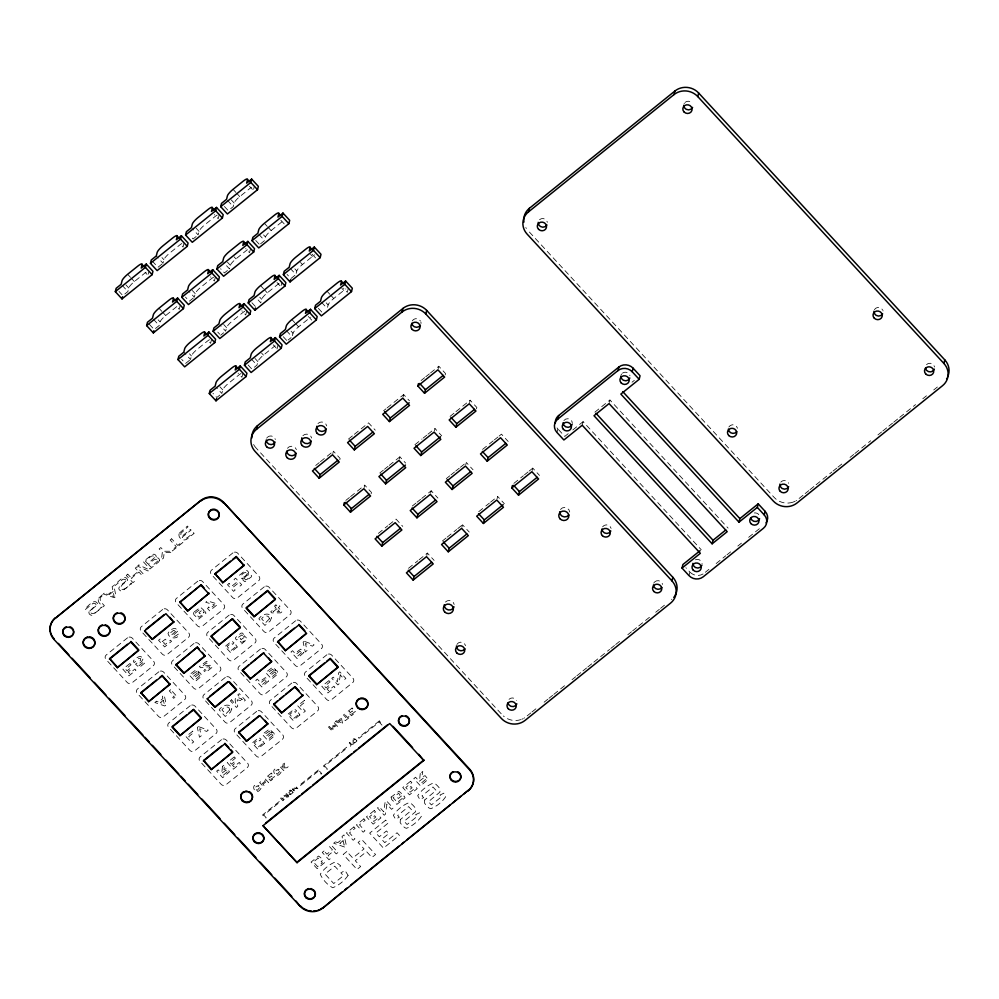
<?xml version="1.0" encoding="UTF-8"?>
<svg xmlns="http://www.w3.org/2000/svg" width="999" height="999" viewBox="0 0 999 999"><rect width="100%" height="100%" fill="white"/><g stroke="black" fill="none" stroke-linecap="round" stroke-linejoin="round"><path stroke-width="0.75" stroke-dasharray="5 3.75" d="M294.243 790.159C291.895 785.464 299.85 790.584 295.042 786.65L295.592 786.201L297.864 788.673L294.83 788.511L294.53 791.37L292.245 788.898L294.368 790.309M146.141 272.19A6.756 1.411 -42.7 0 0 144.405 273.464L134.365 281.556A6.756 1.411 -42.7 0 0 128.759 287.987L127.872 291.546L122.852 295.592L119.018 291.433M148.239 274.176L148.839 271.803M181.83 243.531A6.756 1.411 -42.7 0 0 179.533 245.155L169.505 253.247A6.756 1.411 -42.7 0 0 163.886 259.665L162.999 263.237L156.281 255.956M149.375 324.363L154.171 329.558L159.191 325.512L160.077 321.953A6.756 1.411 -42.7 0 1 165.697 315.522L175.737 307.43A6.756 1.411 -42.7 0 1 177.747 305.969M183.966 243.481L183.079 247.053L180.195 243.931M180.157 305.769L179.271 309.34L176.386 306.218M217.233 215.06A6.756 1.411 -42.7 0 0 214.673 216.833L204.633 224.925A6.756 1.411 -42.7 0 0 199.026 231.356L198.127 234.915L192.382 228.684M213.549 277.272A6.756 1.411 -42.7 0 0 210.864 279.121L200.824 287.213A6.756 1.411 -42.7 0 0 195.217 293.631L194.33 297.202L188.574 290.959M219.093 215.172L218.207 218.744L214.373 214.585M209.49 339.697A6.756 1.411 -42.7 0 0 207.055 341.396L197.015 349.488A6.756 1.411 -42.7 0 0 191.408 355.906L190.522 359.478L183.804 352.197M215.285 277.447L214.398 281.019L210.564 276.86M224.413 206.493L228.247 210.652L233.267 206.606L234.153 203.034A6.756 1.411 -42.7 0 1 239.76 196.616L249.8 188.524A6.756 1.411 -42.7 0 1 251.386 187.35M211.488 339.735L210.589 343.294L207.717 340.184M247.427 249.725A6.756 1.411 -42.7 0 0 245.991 250.799L235.951 258.891A6.756 1.411 -42.7 0 0 230.344 265.309L229.458 268.881L223.701 262.65M253.634 189.236L254.221 186.85M244.755 311.301A6.756 1.411 -42.7 0 0 242.183 313.074L232.155 321.166A6.756 1.411 -42.7 0 0 226.536 327.597L225.649 331.168L219.892 324.925M250.424 249.138L249.525 252.697L245.692 248.539M241.071 373.514A6.756 1.411 -42.7 0 0 238.386 375.362L228.346 383.454A6.756 1.411 -42.7 0 0 222.74 389.872L221.84 393.444L216.096 387.2M246.616 311.413L245.729 314.985L241.883 310.826M260.577 243.806L264.585 240.572L265.472 237A6.756 1.411 -42.7 0 1 271.091 230.569L281.131 222.49A6.756 1.411 -42.7 0 1 283.142 221.029M242.807 373.688L241.92 377.26L238.087 373.102M279.046 283.491A6.756 1.411 -42.7 0 0 277.322 284.765L267.282 292.857A6.756 1.411 -42.7 0 0 261.676 299.275L260.776 302.847L255.032 296.603M248.114 365.01L251.96 369.168L256.98 365.122L257.867 361.563A6.756 1.411 -42.7 0 1 263.474 355.132L273.514 347.04A6.756 1.411 -42.7 0 1 275.1 345.866M281.156 285.477L281.743 283.104M277.048 348.951L277.934 345.379M296.204 273.339L296.803 270.966A6.756 1.411 -42.7 0 1 302.41 264.535L312.45 256.443A6.756 1.411 -42.7 0 1 314.747 254.82M292.407 335.627L292.994 333.241A6.756 1.411 -42.7 0 1 298.614 326.823L308.641 318.731A6.756 1.411 -42.7 0 1 310.801 317.183M327.535 307.305L328.122 304.932A6.756 1.411 -42.7 0 1 333.741 298.501L343.781 290.409A6.756 1.411 -42.7 0 1 345.929 288.873M348.201 288.748L347.315 292.32L343.481 288.162M332.817 453.571L333.416 451.186L340.122 458.466L339.235 462.038M364.148 487.537L364.735 485.152L371.453 492.432L370.567 496.003M403.084 396.94L403.671 394.555L409.428 400.799M399.275 459.215L399.875 456.843L405.619 463.074M438.211 368.619L438.811 366.246L445.517 373.526L444.63 377.085M434.403 430.906L435.002 428.521L441.708 435.801M430.606 493.181L431.193 490.796L437.912 498.076M426.798 555.456L427.385 553.084L434.103 560.364M469.542 402.585L470.129 400.212L476.848 407.48L475.949 411.051M465.734 464.86L466.321 462.487L473.039 469.767M461.925 527.147L462.525 524.762L469.23 532.042M497.052 498.826L497.652 496.453L504.358 503.733M532.192 470.517L532.779 468.131L539.497 475.412M556.955 432.467L557.842 428.896A10.127 9.428 14 0 1 557.03 427.897M582.205 425.224L583.104 421.653L701.236 549.75M609.353 402.397L609.952 400.012L728.084 528.109M688.973 575.599L689.859 572.04L685.888 567.732M125.886 580.869C124.213 583.466 114.81 587.687 120.767 590.996A2.697 2.51 14 0 0 122.253 591.033L131.793 583.628L131.194 582.979C122.727 594.592 114.398 588.224 127.447 581.081A2.697 2.51 14 0 0 127.61 579.707C124.513 573.064 117.295 583.229 114.548 584.84L115.147 585.501L123.064 579.17L125.449 579.607A1.686 1.573 14 0 1 125.886 580.869M98.739 598.076L102.959 594.18L103.559 594.842L100.986 597.002A4.558 4.246 14 0 0 100.087 598.975L100.737 601.748L104.395 605.706L102.897 606.917L99.113 602.759A5.095 4.745 14 0 1 98.751 598.051M179.458 533.029L187.437 526.086L188.037 526.748L181.031 533.179A4.133 3.846 14 0 0 180.981 535.239L181.618 536.55L190.484 529.408L191.096 530.057L182.23 537.2L182.842 537.649A4.233 3.946 14 0 0 184.241 538.199A4.158 3.871 14 0 0 185.714 538.249A4.071 3.796 14 0 0 187.75 537.387L193.544 532.717L194.143 533.366L186.838 539.21A5.095 4.745 14 0 1 181.83 539.398L179.832 537.699A5.095 4.745 14 0 1 179.42 532.966M162 264.048L157.979 267.282L153.184 262.088M196.129 236.538L193.107 238.961L190.235 235.851M193.319 298.014L189.31 301.248L185.464 297.09M227.447 270.504L224.438 272.927L220.604 268.768M189.51 360.289L185.502 363.524L181.668 359.365M220.629 335.214L223.639 332.779M294.905 275.337L290.896 278.571L287.063 274.413M219.842 395.067L216.82 397.49L212.987 393.331M288.087 340.047L291.096 337.625M315.696 465.472L319.243 462.612M320.429 461.663L333.416 451.186M348.464 439.061L353.196 435.252M354.37 434.29L368.544 422.877L375.262 430.157M383.604 410.739L385.964 408.841M387.137 407.879L403.671 394.555M421.091 380.519L424.637 377.659M425.811 376.71L429.358 373.863M430.544 372.902L438.811 366.246M345.841 500.387L349.388 497.527M350.574 496.578L364.735 485.152M379.795 473.014L383.341 470.167M384.515 469.218L388.062 466.358M389.248 465.409L399.875 456.843M414.922 444.705L422.015 438.998M423.189 438.037L426.735 435.189M427.909 434.228L435.002 428.521M450.062 416.383L454.782 412.575M455.956 411.625L470.129 400.212M378.346 533.391L387.799 525.786M388.973 524.825L396.066 519.118L402.772 526.398M412.3 506.031L415.846 503.171M417.02 502.222L420.567 499.363M421.753 498.414L431.193 490.796M446.253 478.671L449.787 475.811M450.974 474.862L454.52 472.003M455.694 471.053L459.24 468.194M460.427 467.245L466.321 462.487M482.567 449.4L493.194 440.834M494.368 439.885L497.914 437.025M499.1 436.076L501.461 434.165L508.166 441.446M568.219 433.653L564.785 436.426L557.842 428.896M572.789 429.957L583.104 421.653M594.892 412.15L609.952 400.012M632.042 382.205L634.34 380.357M408.491 568.306L417.944 560.701M419.118 559.74L427.385 553.084M442.445 540.946L445.991 538.086M447.165 537.137L456.618 529.52M457.792 528.571L462.525 524.762M478.758 511.675L484.665 506.918M485.839 505.969L489.385 503.109M490.571 502.16L497.652 496.453M513.886 483.366L523.339 475.749M524.512 474.8L528.059 471.94M529.245 470.991L532.779 468.131M527.147 715.871L530.781 712.936M531.992 711.962L536.85 708.054M544.13 702.185L547.764 699.25M548.975 698.276L552.622 695.341M553.833 694.367L567.17 683.603M572.027 679.695L575.661 676.76M576.873 675.786L581.73 671.877M582.941 670.903L586.575 667.969M587.787 666.995L592.644 663.086M593.856 662.1L609.615 649.4M610.839 648.413L614.472 645.479M615.684 644.505L620.541 640.596M627.809 634.727L631.455 631.793M632.667 630.819L637.512 626.91M638.723 625.936L650.861 616.158M655.706 612.25L659.352 609.315M660.564 608.341L665.409 604.42M705.306 572.277L708.915 569.368M716.146 563.536L725.774 555.769M726.985 554.795L730.594 551.885M737.824 546.066L741.433 543.144M748.663 537.325L760.714 527.622M799.1 498.451L803.945 494.542M805.157 493.568L808.803 490.634M810.014 489.66L814.859 485.739M816.083 484.765L831.842 472.052M833.054 471.078L836.7 468.144M837.911 467.17L842.756 463.261M850.037 457.392L853.67 454.458M854.894 453.484L870.653 440.771M877.934 434.915L881.568 431.98M882.791 431.006L887.636 427.085M888.848 426.111L892.494 423.176M893.705 422.202L898.551 418.294M899.762 417.32L915.534 404.607M922.814 398.738L926.448 395.804M933.728 389.947L937.362 387.013M249.5 186.264L252.372 189.385M280.831 220.23L284.665 224.388M312.15 254.196L315.984 258.354M310.527 254.37L312.45 256.443M341.858 288.336L343.781 290.409M233.054 189.335L235.926 192.457M236.888 193.494L239.76 196.616M264.373 223.301L267.257 226.411M268.207 227.46L271.091 230.569M300.499 262.462L302.41 264.535M327.023 291.221L329.907 294.343M330.856 295.379L333.741 298.501M231.268 199.912L234.153 203.034M263.561 234.915L265.472 237M294.88 268.881L296.803 270.966M326.211 302.847L328.122 304.932M227.51 200.362L233.267 206.606M258.828 234.328L264.585 240.572M290.16 268.294L295.916 274.538M321.478 302.26L327.235 308.491M255.732 240.459L259.565 244.618M318.381 308.379L322.215 312.537M277.023 282.505L279.895 285.627M308.341 316.471L312.175 320.629M234.041 256.805L235.951 258.891M260.564 285.577L263.449 288.699M264.41 289.735L267.282 292.857M291.895 319.543L294.767 322.665M295.729 323.701L298.614 326.823M196.141 228.234L199.026 231.356M227.472 262.2L230.344 265.309M259.752 297.202L261.676 299.275M291.084 331.168L292.994 333.241M286.351 330.569L292.108 336.813M251.923 302.734L255.756 306.893M283.254 336.7L287.088 340.859M273.214 344.792L276.086 347.902M261.563 353.059L263.474 355.132M161.975 257.592L163.886 259.665M192.332 290.509L195.217 293.631M223.664 324.475L226.536 327.597M254.982 358.441L257.867 361.563M251.224 358.891L256.98 365.122M217.757 332.093L219.668 334.166M145.067 272.252L146.99 274.325M127.66 274.275L130.532 277.397M131.493 278.434L134.365 281.556M158.978 308.241L161.863 311.363M162.825 312.4L165.697 315.522M125.886 284.865L128.759 287.987M158.167 319.867L160.077 321.953M189.485 353.833L191.408 355.906M219.855 386.75L222.74 389.872M122.115 285.314L126.91 290.509M153.434 319.28L159.191 325.512M695.441 559.802A4.645 4.321 14 0 1 702.135 564.135M703.059 573.975A10.127 9.428 14 0 1 689.859 572.04M621.066 375.012A4.645 4.321 14 0 1 621.59 374.013M622.389 373.176A4.645 4.321 14 0 1 629.982 375.774M563.886 420.529A4.645 4.321 14 0 1 572.365 423.426M754.295 512.949A4.645 4.321 14 0 1 759.764 516.483M445.429 602.035A5.057 4.72 14 0 1 454.195 604.432M560.464 509.478A5.057 4.72 14 0 1 569.717 512.012M317.969 423.514A5.057 4.72 14 0 1 326.723 425.924M302.909 435.651A5.057 4.72 14 0 1 311.663 438.049M287.462 448.264A5.057 4.72 14 0 1 296.441 449.587M266.721 438.211A4.645 4.321 14 0 1 267.183 437.525M267.57 437.125A4.645 4.321 14 0 1 275.362 439.46M412.275 320.904A4.645 4.321 14 0 1 420.367 320.866M420.829 321.878A4.645 4.321 14 0 1 421.004 323.501M254.72 446.303A16.871 15.722 14 0 0 256.069 447.977L502.197 714.834A16.871 15.722 14 0 0 502.959 715.596M254.42 445.866A16.871 15.722 14 0 1 253.609 444.493M524.65 717.781A16.871 15.722 14 0 1 524.2 718.069M523.276 718.581A16.871 15.722 14 0 1 521.815 719.255M520.791 719.63A16.871 15.722 14 0 1 503.359 715.971M671.877 599.2A16.871 15.722 14 0 1 671.478 599.537M456.918 644.417A4.645 4.321 14 0 1 465.546 645.666M509.028 699.325A4.645 4.321 14 0 1 516.62 700.424M653.796 583.154A4.645 4.321 14 0 1 654.382 582.23M654.77 581.83A4.645 4.321 14 0 1 662.612 584.427M602.597 526.873A4.645 4.321 14 0 1 611.088 528.359M539.522 219.718A4.645 4.321 14 0 1 547.377 222.302M796.603 500.362A16.871 15.722 14 0 1 796.153 500.649M795.216 501.173A16.871 15.722 14 0 1 793.256 502.035M792.744 502.21A16.871 15.722 14 0 1 774.15 497.415L528.021 230.557A16.871 15.722 14 0 1 526.985 229.32M526.373 228.446A16.871 15.722 14 0 1 525.811 227.535M684.103 103.721A4.645 4.321 14 0 1 684.365 103.247M685.064 102.41A4.645 4.321 14 0 1 692.457 103.696M728.87 426.998A4.645 4.321 14 0 1 737.499 428.246M780.793 482.117A4.645 4.321 14 0 1 788.698 483.266M926.523 364.61A4.645 4.321 14 0 1 934.564 367.008M874.412 309.69A4.645 4.321 14 0 1 882.504 309.665M882.879 310.414A4.645 4.321 14 0 1 883.041 310.939M175.587 631.331L171.366 635.164L170.342 633.978L170.417 632.904L173.639 630.282L175.587 631.331M231.768 708.915L230.482 712.15L225.262 716.458L219.181 709.864C221.79 705.681 230.107 702.097 231.768 708.915M271.428 617.869L270.142 621.103L264.922 625.399L258.841 618.806C261.451 614.635 269.767 611.051 271.428 617.869M340.272 674.937L338.948 684.028L337.862 684.902L331.78 678.309L333.216 677.16L337.4 681.83L338.723 672.727L339.81 671.852L345.879 678.446L344.455 679.595L340.272 674.937M386.9 804.17L385.427 814.26L384.228 815.221L377.485 807.916L379.058 806.643L383.703 811.812L385.177 801.722L386.376 800.748L393.119 808.054L391.533 809.327L386.9 804.17M88.824 612L89.223 613.923L90.822 615.134A2.697 2.51 14 0 0 92.308 615.172L101.848 607.767L101.249 607.105C92.782 618.731 84.453 612.362 97.502 605.219A2.697 2.51 14 0 0 97.665 603.846C94.568 597.202 87.338 607.367 84.59 608.978L85.202 609.64L93.119 603.296L95.504 603.733A1.686 1.573 14 0 1 95.941 604.994L88.824 612M222.452 766.433L222.003 771.141L220.504 772.352L218.207 769.854L216.646 771.116L222.727 777.709L229.458 771.765L226.873 768.443L223.876 769.63L224.738 764.597L222.452 766.433M286.114 793.843L285.939 795.604L283.928 795.604L286.214 798.076C292.282 795.279 285.327 795.192 286.963 793.156L286.114 793.843M420.254 773.438L419.755 778.658L418.082 779.994L415.547 777.234L413.811 778.633L420.554 785.938L428.009 779.345L425.149 775.661L421.828 776.972L422.777 771.403L420.254 773.438M162.325 552.335L161.426 559.752L163.536 558.041L164.211 552.459L170.454 552.459L171.965 551.248L164.223 551.248L160.814 547.552L159.153 548.888L162.325 552.335M142.919 659.128L141.583 661.663L137.912 664.397L139.248 665.546L144.006 661.713L145.155 662.749L139.273 667.494L135.514 664.148L140.434 660.551L140.734 658.616L138.574 658.603L134.141 662.662L133.317 661.113C135.04 658.279 141.583 653.546 142.919 659.128M159.465 560.339L158.654 561.975L150 568.955L143.282 561.675L151.935 554.695L153.796 554.195A2.735 2.547 14 0 1 155.195 554.732L155.856 555.456A2.36 2.198 14 0 1 156.106 557.155L155.369 558.279L156.668 557.767A2.36 2.198 14 0 1 158.429 558.241L159.091 558.965A2.735 2.547 14 0 1 159.465 560.339M177.585 631.256L172.377 636.088L174.9 636.351L178.833 633.841C179.046 639.697 168.581 639.023 168.019 633.441C169.468 629.882 176.036 625.411 177.585 631.256M229.77 709.852L225.762 713.998L221.915 709.827C223.626 706.817 229.345 705.294 229.77 709.852M269.43 618.806L265.422 622.939L261.576 618.768C263.286 615.771 269.018 614.248 269.43 618.806M283.316 763.486L282.43 767.357L280.769 765.534L279.77 766.345L283.566 770.466L284.565 769.655L282.979 767.944L286.925 767.756L288.361 766.595L283.753 766.932L284.902 762.2L283.316 763.486M199.001 672.14L198.464 673.276L199.076 672.989A1.399 1.299 14 0 1 200.662 673.438L201.686 676.111L195.217 681.468L189.136 674.874L196.353 669.605L199.001 672.14M275.449 669.73L274.925 670.866L275.537 670.579A1.399 1.299 14 0 1 277.123 671.028L278.134 673.701L271.666 679.058L265.584 672.464L272.802 667.195L275.449 669.73M272.115 731.63L271.578 732.766L272.19 732.479A1.399 1.299 14 0 1 273.776 732.929L274.8 735.614L268.331 740.958L262.25 734.365L269.468 729.095L272.115 731.63M154.545 557.604L147.815 563.736L145.392 561.126C147.128 560.089 153.159 552.41 154.545 557.604M242.794 578.683L243.119 580.344L244.93 581.705L251.386 576.86L251.536 575.686L249.95 573.95L248.002 574.175L248.651 572.277L246.903 570.379L245.504 570.354L239.573 575.137L239.947 577.172L241.783 578.496L243.244 578.009L242.794 578.683M157.705 561.026L150.899 567.082L148.476 564.472C150.012 563.274 156.281 555.881 157.705 561.026M244.393 635.651L243.556 637.012L245.492 636.763L247.203 639.073L241.696 643.88L239.41 642.869L240.534 641.545L241.296 642.369C247.078 641.271 244.905 634.889 241.196 639.772L240.197 638.698L242.844 636.038A5.045 4.695 14 0 0 241.858 634.952L237.275 638.124L238.137 639.048L236.476 639.897L235.477 638.673L235.639 637.499L241.171 633.066L242.545 633.091L244.393 635.651M237.225 647.015L230.482 652.459L225.012 646.528L231.756 641.083L233.966 642.807L232.667 644.405L231.368 642.994L227.085 646.44L230.931 650.611L235.215 647.165L234.066 645.916L235.876 644.879L237.225 647.015M264.398 743.543L257.642 748.988L252.173 743.056L258.928 737.612L261.126 739.335L259.84 740.933L258.529 739.522L254.258 742.969L258.104 747.14L262.375 743.693L261.226 742.444L263.037 741.408L264.398 743.543M261.001 788.286C255.444 798.451 248.801 781.58 258.953 785.664L258.154 786.663L257.33 785.776L254.658 787.936L257.068 790.534L260.152 786.962L261.001 788.286M299.85 714.972L293.107 720.404L287.637 714.472L294.38 709.028L296.591 710.764L295.292 712.362L293.993 710.938L289.71 714.385L293.556 718.556L297.839 715.109L296.691 713.86L298.501 712.824L299.85 714.972M281.106 772.077C275.549 782.242 268.918 765.371 279.071 769.455L278.259 770.454L277.447 769.567L274.775 771.727L277.173 774.325L280.257 770.753L281.106 772.077M293.032 792.357C286.413 800.224 287.849 784.652 293.032 792.357M356.868 740.908C350.249 748.775 351.685 733.204 356.868 740.908M324.625 862.624L317.145 868.655L311.076 862.075L318.556 856.043L321.004 857.954L319.568 859.727L318.132 858.153L313.386 861.975L317.645 866.608L322.39 862.786L321.116 861.4L323.127 860.251L324.625 862.624M348.089 875.349C344.655 880.706 338.661 885.451 332.717 887.736C327.497 884.902 322.602 879.669 320.254 874.225C323.713 868.88 329.682 864.135 335.627 861.837L340.647 865.771L337.712 869.405L334.74 866.183L325 874.038L333.753 883.541L343.494 875.686L340.871 872.851L345.005 870.491L348.089 875.349M400.387 819.567L400.149 822.614A21.304 19.843 14 0 0 404.857 827.721L406.443 828.321C412.237 826.148 417.982 821.515 421.353 816.345L419.53 812.799L415.671 814.647L417.245 816.345L407.08 824.537L404.108 821.315L415.522 811.787L415.771 808.715A23.589 21.978 14 0 0 410.701 803.221L409.103 802.622C403.034 804.994 396.915 809.852 393.356 815.321L395.517 819.168L399.3 817.244L397.664 815.471L408.628 806.618L411.788 810.052L400.387 819.567M424.725 799.949L424.488 802.996A21.304 19.843 14 0 0 429.195 808.104L430.781 808.703C436.575 806.53 442.32 801.897 445.691 796.727L443.868 793.181L440.01 795.029L441.583 796.727L431.418 804.919L428.446 801.697L439.86 792.17L440.109 789.098A23.589 21.978 14 0 0 435.04 783.603L433.441 783.004C427.372 785.376 421.253 790.234 417.694 795.704L419.855 799.55L423.638 797.627L422.003 795.853L432.967 787.012L436.126 790.434L424.725 799.949M193.406 612.549L193.906 614.722L198.589 619.143L205.981 613.199L205.12 611.588L203.321 612.562L204.008 613.299L199.051 617.295L195.205 613.124L200.162 609.128L201.511 610.601L198.913 612.687L199.95 613.811L204.083 610.476L200.512 607.255L193.406 612.549M391.108 797.09L391.67 799.5L396.865 804.395L405.045 797.814L404.096 796.028L402.11 797.115L402.859 797.926L397.365 802.359L393.094 797.726L398.589 793.306L400.087 794.929L397.215 797.239L398.364 798.488L402.947 794.792L398.976 791.22L391.108 797.09M268.581 681.018L261.85 686.962L255.769 680.369L257.33 679.12L259.703 681.68L265.422 677.597L268.581 681.018M303.821 652.609L297.09 658.553L291.009 651.972L292.57 650.711L294.942 653.284L300.674 649.188L303.821 652.609M247.265 573.588C242.869 581.356 237.675 574.1 246.191 572.24A5.395 5.02 14 0 1 247.19 573.326L247.265 573.588M244.218 578.171C247.827 584.515 252.834 568.194 244.218 578.171M211.85 667.569L205.869 672.389L203.833 670.779L204.87 669.355L206.119 670.704L210.002 667.582L209.216 666.72L200.749 667.732L199.388 666.608L206.618 661.263L208.354 662.537L207.405 663.898L206.518 662.924L202.547 666.121L210.015 665.259L211.85 667.569M197.44 672.939L193.331 676.473L191.783 674.8L196.416 671.603A4.021 3.746 14 0 1 197.402 672.664L197.44 672.939M273.901 670.529L269.792 674.063L268.244 672.389L272.877 669.193A4.021 3.746 14 0 1 273.851 670.254L273.901 670.529M270.554 732.429L266.446 735.963L264.897 734.29L269.53 731.093A4.021 3.746 14 0 1 270.517 732.155L270.554 732.429M266.383 681.118L262.35 684.565L260.739 682.816L264.685 679.695L266.383 681.118M227.26 771.865L223.227 775.311L221.541 773.476L225.774 770.266L227.26 771.865M301.623 652.709L297.602 656.156L295.991 654.407L299.925 651.286L301.623 652.709M287.912 795.878L286.401 797.177L285.764 796.478L287.362 795.279L287.912 795.878M425.574 779.457L421.116 783.278L419.243 781.255L423.938 777.684L425.574 779.457M199.875 675.649L195.779 679.133L194.33 677.559L198.326 674.387L199.875 675.649M276.323 673.239L272.24 676.723L270.791 675.149L274.775 671.977L276.323 673.239M272.989 735.139L268.893 738.623L267.445 737.05L271.441 733.878L272.989 735.139M208.741 607.105L207.53 608.516L209.64 610.814L217.22 604.707L216.246 603.646L207.467 600.874L205.732 602.272L214.56 604.894L210.052 608.528L208.741 607.105M138.861 564.997L137.5 566.083L148.077 571.003L149.438 569.917L138.861 564.997M104.171 593.206L103.272 593.93L114.348 597.689L116.009 596.353L113.811 585.439L112.15 586.763L112.924 590.596L108.054 594.517L104.171 593.206M127.76 574.188L126.261 575.399L132.967 582.679L134.478 581.468L131.418 578.159L138.948 572.09L142.008 575.399L143.506 574.188L136.801 566.908L135.29 568.119L138.349 571.428L130.819 577.497L127.76 574.188M171.653 538.811L170.155 540.022L176.261 546.64L171.741 550.287L172.352 550.936L182.892 542.445L182.28 541.795L177.76 545.429L171.653 538.811M113.124 591.57L109.053 594.855L114.123 596.578L113.124 591.57M127.572 637.787L106.244 654.969A3.372 3.147 14 0 0 105.969 659.427L127.223 682.467A3.372 3.147 14 0 0 131.98 682.879L153.309 665.684A3.372 3.147 14 0 0 153.571 661.238L132.318 638.186A3.372 3.147 14 0 0 127.572 637.787M162.7 609.465L141.371 626.66A3.372 3.147 14 0 0 141.096 631.106L162.362 654.158A3.372 3.147 14 0 0 167.108 654.557L188.436 637.362A3.372 3.147 14 0 0 188.711 632.916L167.445 609.877A3.372 3.147 14 0 0 162.7 609.465M197.839 581.156L176.511 598.339A3.372 3.147 14 0 0 176.236 602.797L197.49 625.836A3.372 3.147 14 0 0 202.235 626.248L223.564 609.053A3.372 3.147 14 0 0 223.838 604.607L202.585 581.555A3.372 3.147 14 0 0 197.839 581.156M232.967 552.834L211.638 570.029A3.372 3.147 14 0 0 211.363 574.475L232.617 597.527A3.372 3.147 14 0 0 237.362 597.926L258.691 580.731A3.372 3.147 14 0 0 258.966 576.286L237.712 553.234A3.372 3.147 14 0 0 232.967 552.834M129.895 663.548L122.852 669.23L128.933 675.824L135.914 670.192L134.877 669.068L129.483 673.413L128.134 671.952L131.281 669.405L130.245 668.281L127.098 670.829L125.587 669.193L131.044 664.797L129.895 663.548M160.14 639.023L158.554 640.309L164.635 646.902L171.528 641.346L170.467 640.184L165.147 644.467L163.549 642.732L166.421 640.421L165.31 639.21L162.45 641.533L160.14 639.023M229.071 583.466L227.485 584.74L233.566 591.333L235.152 590.059L232.792 587.499L237.75 583.503L240.11 586.063L241.708 584.777L235.627 578.184L234.028 579.47L236.638 582.305L231.693 586.301L229.071 583.466M158.903 671.753L137.562 688.935A3.372 3.147 14 0 0 137.3 693.393L158.554 716.433A3.372 3.147 14 0 0 163.299 716.832L184.628 699.65A3.372 3.147 14 0 0 184.902 695.192L163.649 672.152A3.372 3.147 14 0 0 158.903 671.753M194.031 643.431L172.702 660.626A3.372 3.147 14 0 0 172.427 665.072L193.681 688.124A3.372 3.147 14 0 0 198.426 688.523L219.755 671.328A3.372 3.147 14 0 0 220.03 666.882L198.776 643.831A3.372 3.147 14 0 0 194.031 643.431M229.158 615.122L207.829 632.305A3.372 3.147 14 0 0 207.555 636.75L228.821 659.802A3.372 3.147 14 0 0 233.566 660.202L254.895 643.019A3.372 3.147 14 0 0 255.157 638.561L233.903 615.521A3.372 3.147 14 0 0 229.158 615.122M264.285 586.8L242.957 603.995A3.372 3.147 14 0 0 242.695 608.441L263.948 631.493A3.372 3.147 14 0 0 268.694 631.892L290.022 614.697A3.372 3.147 14 0 0 290.297 610.252L269.043 587.2A3.372 3.147 14 0 0 264.285 586.8M156.431 701.236L154.845 702.509L164.785 705.981L166.309 704.757L164.148 695.017L162.362 696.44L162.874 698.551L158.554 702.035L156.431 701.236M170.704 689.722L169.268 690.883L174.201 696.216L172.74 697.389L173.551 698.264L176.835 696.365L170.704 689.722M275.899 604.932L274.463 606.093L275.874 607.617L270.704 611.788L271.728 612.887L280.619 612.874L282.118 611.675L278.334 607.567L279.982 606.231L278.958 605.132L277.31 606.455L275.899 604.932M163.312 700.274L160.327 702.672L164.311 704.133L163.312 700.274M276.898 608.728L273.164 611.725L279.608 611.675L276.898 608.728M190.222 705.706L168.893 722.901A3.372 3.147 14 0 0 168.619 727.347L189.872 750.399A3.372 3.147 14 0 0 194.63 750.798L215.959 733.616A3.372 3.147 14 0 0 216.221 729.158L194.967 706.118A3.372 3.147 14 0 0 190.222 705.706M225.349 677.397L204.021 694.592A3.372 3.147 14 0 0 203.759 699.038L225.012 722.077A3.372 3.147 14 0 0 229.758 722.489L251.086 705.294A3.372 3.147 14 0 0 251.361 700.848L230.107 677.797A3.372 3.147 14 0 0 225.349 677.397M260.489 649.075L239.161 666.271A3.372 3.147 14 0 0 238.886 670.716L260.14 693.768A3.372 3.147 14 0 0 264.885 694.168L286.214 676.972A3.372 3.147 14 0 0 286.488 672.527L265.235 649.487A3.372 3.147 14 0 0 260.489 649.075M295.617 620.766L274.288 637.961A3.372 3.147 14 0 0 274.013 642.407L295.267 665.446A3.372 3.147 14 0 0 300.012 665.858L321.353 648.663A3.372 3.147 14 0 0 321.616 644.218L300.362 621.166A3.372 3.147 14 0 0 295.617 620.766M192.707 731.193L186.014 736.6L192.095 743.194L193.681 741.907L188.736 736.563L193.856 732.442L192.707 731.193M198.439 726.585L197.34 727.472L199.475 737.237L201.286 735.776L199.65 728.783L206.681 731.43L208.267 730.157L198.439 726.585M231.643 699.812L230.357 700.848L236.438 707.442L237.725 706.405L237.263 699.837L244.081 701.286L245.354 700.262L239.273 693.668L237.799 694.854L242.27 699.587C227.472 690.734 242.233 713.598 231.643 699.812M304.233 641.308L303.134 642.195L305.269 651.96L307.08 650.499L305.444 643.518L312.475 646.153L314.061 644.879L304.233 641.308M221.553 739.672L200.225 756.867A3.372 3.147 14 0 0 199.95 761.313L221.204 784.365A3.372 3.147 14 0 0 225.949 784.764L247.277 767.569A3.372 3.147 14 0 0 247.552 763.124L226.298 740.084A3.372 3.147 14 0 0 221.553 739.672M256.681 711.363L235.352 728.546A3.372 3.147 14 0 0 235.077 733.004L256.331 756.043A3.372 3.147 14 0 0 261.076 756.455L282.405 739.26A3.372 3.147 14 0 0 282.68 734.814L261.426 711.763A3.372 3.147 14 0 0 256.681 711.363M291.808 683.041L270.479 700.237A3.372 3.147 14 0 0 270.205 704.682L291.471 727.734A3.372 3.147 14 0 0 296.216 728.134L317.545 710.938A3.372 3.147 14 0 0 317.819 706.493L296.553 683.441A3.372 3.147 14 0 0 291.808 683.041M326.935 654.732L305.607 671.915A3.372 3.147 14 0 0 305.344 676.373L326.598 699.412A3.372 3.147 14 0 0 331.343 699.812L352.672 682.629A3.372 3.147 14 0 0 352.947 678.184L331.693 655.132A3.372 3.147 14 0 0 326.935 654.732M234.278 756.905L227.235 762.587L233.316 769.168L240.297 763.548L239.261 762.424L233.866 766.77L232.505 765.296L235.664 762.761L234.628 761.638L231.481 764.173L229.97 762.549L235.427 758.141L234.278 756.905M304.408 700.386L297.702 705.781L303.783 712.374L305.369 711.101L300.437 705.744L305.544 701.623L304.408 700.386M328.871 680.669L321.828 686.338L327.909 692.931L334.89 687.312L333.853 686.188L328.459 690.534L327.098 689.06L330.244 686.525L329.208 685.401L326.061 687.936L324.563 686.301L330.02 681.905L328.871 680.669M260.639 781.755L259.653 782.554L263.449 786.675L264.448 785.876L262.974 784.277L266.071 781.78L267.545 783.378L268.544 782.567L264.747 778.458L263.736 779.257L265.372 781.031L262.275 783.528L260.639 781.755M271.316 773.151L266.92 776.698L270.717 780.818L275.087 777.297L274.438 776.598L271.066 779.32L270.217 778.396L272.178 776.81L271.541 776.111L269.568 777.697L268.631 776.673L272.04 773.925L271.316 773.151M329.295 726.423L328.496 727.072L332.292 731.193L333.092 730.544L332.804 726.435L337.063 727.347L337.862 726.698L334.053 722.577L333.142 723.326L335.926 726.285L331.78 725.286L332.018 729.42L329.295 726.423M336.313 720.766L335.327 721.565L341.546 723.738L342.495 722.964L341.134 716.882L340.022 717.769L340.347 719.093L337.637 721.266L336.313 720.766M344.493 714.173L343.506 714.972L346.616 718.356L344.667 719.929L345.342 720.666L350.262 716.708L349.575 715.971L347.615 717.557L344.493 714.173M352.073 708.066L347.664 711.613L351.473 715.734L355.831 712.212L355.182 711.513L351.81 714.235L350.961 713.311L352.934 711.725L352.285 711.026L350.324 712.612L349.375 711.588L352.784 708.84L352.073 708.066M340.622 720.167L338.748 721.665L341.246 722.577L340.622 720.167M281.206 797.801L280.607 798.276L282.892 800.748L285.477 798.663L283.079 799.837L283.142 797.864L282.068 798.738L281.206 797.801M349.825 742.482L349.238 742.969L351.099 744.992L350.337 746.378L353.284 744.005L351.698 744.517L349.825 742.482M290.834 790.846L288.873 792.432L290.322 793.993L292.282 792.407L290.834 790.846M354.67 739.397L352.709 740.983L354.146 742.544L356.106 740.958L354.67 739.397M279.233 801.535L262.562 814.972L265.584 818.256L266.209 817.744L263.748 815.072L279.795 802.147L279.233 801.535M318.419 769.992L299.263 785.439L299.825 786.051L318.344 771.116L321.141 774.138L321.778 773.638L318.419 769.992M346.715 747.19L323.439 765.958L326.798 769.592L327.422 769.08L324.625 766.058L347.265 747.801L346.715 747.19M379.27 720.953L358.504 737.687L359.066 738.298L379.208 722.065L381.993 725.099L382.629 724.587L379.27 720.953M324.001 851.023L322.24 852.434L328.983 859.752L330.744 858.328L328.134 855.494L333.616 851.073L336.238 853.908L338.012 852.472L331.268 845.166L329.495 846.59L332.392 849.737L326.898 854.17L324.001 851.023M335.439 841.807L333.691 843.218L344.705 847.077L346.403 845.716L343.993 834.914L342.02 836.5L342.582 838.823L337.787 842.694L335.439 841.807M353.858 826.96L346.428 832.954L353.171 840.259L354.932 838.835L349.45 832.904L355.132 828.333L353.858 826.96M363.861 818.893L356.431 824.887L363.174 832.192L364.935 830.768L359.465 824.837L365.135 820.266L363.861 818.893M374.25 810.526L366.433 816.82L373.176 824.125L380.919 817.894L379.77 816.645L373.788 821.465L372.29 819.829L375.774 817.02L374.625 815.771L371.141 818.581L369.468 816.77L375.524 811.9L374.25 810.526M410.564 781.255L402.747 787.549L409.49 794.854L417.232 788.623L416.084 787.374L410.102 792.195L408.603 790.559L412.088 787.749L410.939 786.5L407.455 789.322L405.781 787.512L411.838 782.629L410.564 781.255M343.069 840.733L339.76 843.406L344.18 845.029L343.069 840.733M346.803 851.535L343.194 854.445L357.03 869.455L360.639 866.545L355.269 860.726L366.558 851.623L371.928 857.454L375.574 854.52L361.725 839.51L358.079 842.444L364.036 848.9L352.759 857.991L346.803 851.535M385.701 820.179L369.655 833.116L383.504 848.126L399.388 835.314L397.04 832.754L384.752 842.656L381.668 839.297L388.836 833.528L386.476 830.968L379.308 836.75L375.874 833.029L388.299 823.014L385.701 820.179"/><path stroke-width="1.5" d="M142.12 264.523L141.234 268.094L146.254 264.048L152.959 271.328L152.135 274.663L122.015 298.926L115.31 291.646L116.134 288.324L121.154 284.278L122.04 280.707A6.756 1.411 -42.7 0 1 127.66 274.275L137.7 266.196A6.756 1.411 -42.7 0 1 142.12 264.523L144.043 266.608M122.015 298.926L122.577 296.703M470.791 787.799A16.034 14.935 14 0 1 468.369 790.271L322.677 908.178A16.034 14.935 14 0 1 300.125 906.268L53.996 639.41A16.034 14.935 14 0 1 55.295 618.269L200.986 500.374A16.034 14.935 14 0 1 223.526 502.285L469.655 769.143A16.034 14.935 14 0 1 471.091 787.399M115.31 291.646L145.417 267.382L146.254 264.048M53.996 639.41L54.146 638.811A16.034 14.935 14 0 1 51.573 635.052M177.248 236.214L176.361 239.772L181.381 235.727L188.087 243.007L187.263 246.341L157.155 270.617L150.437 263.336L151.274 260.002L156.281 255.956L157.18 252.385A6.756 1.411 -42.7 0 1 162.787 245.966L172.827 237.874A6.756 1.411 -42.7 0 1 177.248 236.214L179.171 238.286M173.451 298.489L172.552 302.06L177.572 298.014L184.291 305.294L183.454 308.616L153.346 332.892L146.628 325.612L147.465 322.277L152.485 318.231L153.371 314.673A6.756 1.411 -42.7 0 1 158.978 308.241L169.018 300.15A6.756 1.411 -42.7 0 1 173.451 298.489L175.362 300.562M153.346 332.892L153.896 330.669M150.437 263.336L180.544 239.061L181.381 235.727M212.387 207.892L211.488 211.463L216.508 207.417L223.227 214.698L222.39 218.019L192.283 242.295L185.564 235.015L186.401 231.693L191.421 227.647L192.308 224.076A6.756 1.411 -42.7 0 1 197.914 217.645L207.954 209.553A6.756 1.411 -42.7 0 1 212.387 207.892L214.298 209.977M146.628 325.612L176.748 301.348L177.572 298.014M208.579 270.167L207.692 273.738L212.7 269.693L219.418 276.973L218.594 280.307L188.474 304.57L181.768 297.302L182.592 293.968L187.612 289.922L188.499 286.351A6.756 1.411 -42.7 0 1 194.118 279.932L204.146 271.84A6.756 1.411 -42.7 0 1 208.579 270.167L210.489 272.252M204.77 332.455L203.883 336.026L208.903 331.98L215.609 339.248L214.785 342.582L184.665 366.858L177.959 359.578L178.784 356.243L183.804 352.197L184.69 348.639A6.756 1.411 -42.7 0 1 190.31 342.207L200.349 334.116A6.756 1.411 -42.7 0 1 204.77 332.455L206.693 334.528M185.564 235.015L215.684 210.752L216.508 207.417M247.515 179.583L246.628 183.142L251.648 179.096L258.354 186.376L257.53 189.71L227.41 213.986L220.704 206.706L221.528 203.371L226.548 199.325L227.435 195.754A6.756 1.411 -42.7 0 1 233.054 189.335L243.094 181.244A6.756 1.411 -42.7 0 1 247.515 179.583L249.425 181.656M109.453 659.215L130.782 642.02L138.611 650.511L117.283 667.694L109.603 658.616L127.373 644.293M181.768 297.302L211.875 273.027L212.7 269.693M117.283 667.694L138.761 649.912L130.931 641.42M243.706 241.858L242.819 245.429L247.839 241.383L254.545 248.664L253.721 251.985L223.601 276.261L216.895 268.981L217.72 265.647L222.74 261.601L223.639 258.042A6.756 1.411 -42.7 0 1 229.246 251.611L239.285 243.519A6.756 1.411 -42.7 0 1 243.706 241.858L245.629 243.931M177.959 359.578L208.067 335.302L208.903 331.98M239.897 304.133L239.011 307.704L244.031 303.659L250.749 310.939L249.912 314.273L219.805 338.536L213.087 331.256L213.923 327.934L218.931 323.888L219.83 320.317A6.756 1.411 -42.7 0 1 225.437 313.898L235.477 305.806A6.756 1.411 -42.7 0 1 239.897 304.133L241.82 306.218M220.704 206.706L250.811 182.43L251.648 179.096M144.58 630.893L152.41 639.385L144.58 630.893L165.909 613.698L173.739 622.19L152.41 639.385M236.101 366.421L235.202 369.98L240.222 365.934L246.94 373.214L246.104 376.548L215.996 400.824L209.278 393.544L210.115 390.209L215.135 386.163L216.021 382.592A6.756 1.411 -42.7 0 1 221.628 376.173L231.668 368.082A6.756 1.411 -42.7 0 1 236.101 366.421L238.012 368.494M216.895 268.981L247.003 244.705L247.839 241.383M278.833 213.536L277.947 217.108L282.967 213.062L289.685 220.342L288.848 223.676L258.741 247.939L252.023 240.672L252.859 237.337L257.879 233.291L258.766 229.72A6.756 1.411 -42.7 0 1 264.373 223.301L274.413 215.21A6.756 1.411 -42.7 0 1 278.833 213.536L280.756 215.622M159.89 677.297L162.25 675.386L169.942 684.477L148.614 701.66L140.921 692.582L156.331 680.157M215.996 400.824L216.546 398.601M213.087 331.256L243.194 306.993L244.031 303.659M148.614 701.66L170.08 683.878M275.037 275.824L274.138 279.383L279.158 275.349L285.876 282.617L285.04 285.951L254.932 310.227L248.214 302.947L249.051 299.613L254.071 295.567L254.957 291.995A6.756 1.411 -42.7 0 1 260.564 285.577L270.604 277.485A6.756 1.411 -42.7 0 1 275.037 275.824L276.948 277.897M55.295 618.269L200.986 500.374M173.739 622.19L169.98 617.357M187.55 611.063L209.028 593.281L187.55 611.063L179.857 601.985L201.186 584.79L204.133 587.974M209.278 393.544L239.398 369.268L240.222 365.934M254.932 310.227L255.482 308.004M271.228 338.099L270.342 341.67L275.362 337.625L282.068 344.905L281.243 348.226L251.124 372.502L244.418 365.222L245.242 361.9L250.262 357.854L251.149 354.283A6.756 1.411 -42.7 0 1 256.768 347.852L266.795 339.76A6.756 1.411 -42.7 0 1 271.228 338.099L273.139 340.184M252.023 240.672L282.143 216.396L282.967 213.062M202.285 652.372L205.07 656.156L183.741 673.351L175.911 664.859L197.39 647.065L199.338 649.188M179.708 602.572L201.186 584.79M248.214 302.947L278.334 278.671L279.158 275.349M468.219 790.871A16.034 14.935 14 0 0 469.505 769.742L223.526 502.285M183.741 673.351L205.22 655.556M310.165 247.502L309.278 251.074L314.298 247.028L321.004 254.308L320.179 257.642L290.06 281.905L283.354 274.625L284.178 271.303L289.198 267.257L290.085 263.686A6.756 1.411 -42.7 0 1 295.704 257.255L305.744 249.176A6.756 1.411 -42.7 0 1 310.165 247.502L312.088 249.588M232.767 559.34L236.326 556.48L244.006 565.559L222.677 582.754L214.997 573.663L230.394 561.251M175.911 664.859L197.39 647.065M244.418 365.222L274.525 340.959L275.362 337.625M290.06 281.905L290.622 279.683M179.932 735.626L201.261 718.431L193.431 709.939L172.103 727.135L179.932 735.626L201.411 717.844L193.581 709.352L188.836 713.174M672.839 577.297L671.94 580.869A16.871 15.722 14 0 1 670.591 603.109L525.049 720.416A16.871 15.722 14 0 1 501.311 718.393L255.182 451.536A16.871 15.722 14 0 1 256.543 429.295L257.43 425.724L402.972 308.416A16.871 15.722 14 0 1 426.71 310.439L672.839 577.297A16.871 15.722 14 0 1 674.912 595.641M306.356 309.79L305.469 313.349L310.489 309.303L317.195 316.583L316.371 319.917L286.251 344.193L279.545 336.913L280.369 333.579L285.389 329.533L286.288 325.961A6.756 1.411 -42.7 0 1 291.895 319.543L301.935 311.451A6.756 1.411 -42.7 0 1 306.356 309.79L308.279 311.863M222.677 582.754L244.156 564.972M283.354 274.625L313.461 250.362L314.298 247.028M232.517 618.756L211.039 636.538L218.868 645.029L240.347 627.247L232.517 618.756L221.853 627.347M207.23 698.825L215.06 707.317L207.23 698.825L228.559 681.63L236.388 690.122L215.06 707.317M279.545 336.913L309.653 312.637L310.489 309.303M341.483 281.468L340.597 285.04L345.617 280.994L352.335 288.274L351.498 291.596L321.391 315.871L314.673 308.591L315.509 305.257L320.529 301.223L321.416 297.652A6.756 1.411 -42.7 0 1 327.023 291.221L337.063 283.129A6.756 1.411 -42.7 0 1 341.483 281.468L343.406 283.554M203.421 761.101L224.75 743.905L232.592 752.397L211.264 769.592L203.571 760.501L221.353 746.178M211.264 769.592L232.73 751.81L230.781 749.687M253.996 616.72L275.324 599.525L267.495 591.033L246.166 608.229L253.996 616.72L275.474 598.925L267.645 590.434L246.316 607.629L254.146 616.121M268.731 658.029L271.528 661.8L250.2 678.995L242.357 670.504L248.439 665.134M314.673 308.591L344.792 284.328L345.617 280.994M250.2 678.995L271.678 661.213M264.935 720.304L267.72 724.088L246.391 741.27L238.711 732.192L258.853 715.958M242.357 670.504L263.836 652.722L250.811 663.224M246.391 741.27L267.869 723.488M277.497 642.195L298.826 624.999L306.656 633.491L285.327 650.686L277.647 641.595L294.23 628.221M319.156 478.221L339.235 462.038L332.53 454.757L312.45 470.941L319.156 478.221L320.055 474.65L337.762 460.377M285.327 650.686L305.619 633.853M281.518 712.961L302.997 695.179L281.518 712.961L273.689 704.47L277.397 701.011M273.689 704.47L295.167 686.688L299.088 690.933M354.295 449.9L374.363 433.716L367.657 426.448L347.577 442.619L354.295 449.9L355.182 446.328L372.889 432.055M263.012 825.698L297.065 862.624L263.012 825.698L389.735 723.563L423.788 760.489L297.065 862.624M343.768 504.907L363.848 488.723L370.567 496.003L350.487 512.187L343.768 504.907L344.368 502.522M350.487 512.187L351.373 508.616L369.093 494.33M256.543 429.295L402.085 311.988L402.972 308.416M316.646 684.64L337.974 667.457L330.145 658.965L308.816 676.148L316.646 684.64L338.124 666.857L330.294 658.366L326.748 661.226M389.423 421.59L409.503 405.407L402.784 398.126L382.717 414.31L389.423 421.59L390.309 418.019L409.203 402.784M671.94 580.869L425.824 314.011L426.71 310.439M385.614 483.866L405.694 467.682L398.976 460.402L378.908 476.585L385.614 483.866L386.513 480.294L405.407 465.072M417.844 385.989L437.912 369.817L444.63 377.085L424.55 393.269L417.844 385.989L418.431 383.616M381.805 546.141L401.885 529.97L395.179 522.689L375.1 538.873L381.805 546.141L382.704 542.582L400.412 528.296M424.55 393.269L425.449 389.697L443.156 375.424M300.125 906.268L296.054 901.086M420.754 455.544L440.821 439.373L434.115 432.092L414.036 448.276L420.754 455.544L421.64 451.985L440.534 436.75M416.945 517.832L437.013 501.648L430.307 494.368L410.227 510.551L416.945 517.832L417.832 514.26L435.552 499.987M322.677 908.178L342.232 891.945M413.136 580.107L433.216 563.923L426.498 556.655L406.418 572.827L413.136 580.107L414.023 576.535L431.743 562.262M455.881 427.235L475.949 411.051L469.243 403.771L449.163 419.955L455.881 427.235L456.768 423.663L474.488 409.39M452.072 489.51L472.152 473.339L465.434 466.058L445.367 482.23L452.072 489.51L452.959 485.939L470.679 471.665M944.792 359.877L943.893 363.449A16.871 15.722 14 0 1 942.544 385.689L796.99 502.997A16.871 15.722 14 0 1 773.263 500.986L527.135 234.128A16.871 15.722 14 0 1 528.496 211.875L529.383 208.316L674.924 91.009A16.871 15.722 14 0 1 698.663 93.019L944.792 359.877A16.871 15.722 14 0 1 947.614 376.873M448.264 551.798L468.344 535.614L461.625 528.334L441.558 544.517L448.264 551.798L449.163 548.226L466.87 533.953M487.2 461.201L507.28 445.017L500.561 437.737L480.494 453.921L487.2 461.201L488.099 457.629L505.806 443.356M423.788 760.489L418.781 754.295M483.404 523.476L503.471 507.292L496.765 500.024L476.685 516.196L483.404 523.476L484.29 519.905L503.184 504.682M511.813 487.887L531.893 471.703L538.598 478.983L518.531 495.167L511.813 487.887L512.412 485.502M518.531 495.167L519.418 491.595L537.137 477.31M765.134 511.363L764.247 514.922A10.127 9.428 14 0 1 763.436 528.271L703.209 576.81A10.127 9.428 14 0 1 688.973 575.599L682.03 568.081L700.349 553.321L582.205 425.224L563.886 439.985L556.955 432.467A10.127 9.428 14 0 1 557.767 419.13L558.653 415.559L618.881 367.02A10.127 9.428 14 0 1 633.129 368.219L640.059 375.749L639.173 379.308L620.854 394.081L738.998 522.165L757.317 507.405L758.204 503.833L765.134 511.363A10.127 9.428 14 0 1 766.046 522.889M528.496 211.875L674.038 94.568L674.924 91.009M557.767 419.13L617.994 370.579L618.881 367.02M943.893 363.449L697.777 96.591L698.663 93.019M639.173 379.308L632.23 371.79L633.129 368.219M682.03 568.081L682.916 564.51L700.099 550.674M712.137 543.818L727.197 531.68L609.053 403.584L594.005 415.721L712.137 543.818L713.036 540.247L725.774 529.97M738.998 522.165L739.884 518.606L758.204 503.833M145.916 629.345L163.686 615.022M214.847 574.263L236.176 557.067L244.006 565.559M152.56 638.786L173.888 621.603M218.294 630.219L211.189 635.951L219.018 644.442M140.772 693.169L162.1 675.986L169.942 684.477M218.868 645.029L240.197 627.847L232.367 619.355M186.463 715.084L172.253 726.548L180.082 735.027M209.753 696.315L227.522 681.992M215.21 706.718L236.538 689.522L229.695 682.092M279.757 699.1L283.316 696.228M285.689 694.317L295.167 686.688M324.375 663.136L308.966 675.561L316.795 684.053M238.561 732.779L259.89 715.596L267.72 724.088M265.572 823.164L299.363 795.928M301.785 793.98L310.227 787.175M312.637 785.226L351.261 754.095M353.671 752.147L356.094 750.212M358.504 748.263L387.475 724.912M297.215 862.037L423.938 759.889M344.655 889.984L347.078 888.036M350.711 885.102L399.225 846.003M401.66 844.043L404.083 842.082M406.506 840.134L450.174 804.944M452.597 802.984L461.088 796.141M463.511 794.18L468.369 790.271M757.317 507.405L764.247 514.922M622.802 391.658L739.884 518.606M595.953 413.299L713.036 540.247M250.811 182.43L257.53 189.71M282.143 216.396L288.848 223.676M313.461 250.362L320.179 257.642M344.792 284.328L351.498 291.596M419.692 383.466L425.449 389.697M451.011 417.432L456.768 423.663M482.342 451.386L488.099 457.629M513.661 485.352L519.418 491.595M215.684 210.752L222.39 218.019M247.003 244.705L253.721 251.985M278.334 278.671L285.04 285.951M309.653 312.637L316.371 319.917M384.565 411.775L390.309 418.019M415.884 445.741L421.64 451.985M447.215 479.707L452.959 485.939M478.533 513.673L484.29 519.905M180.544 239.061L187.263 246.341M211.875 273.027L218.594 280.307M243.194 306.993L249.912 314.273M274.525 340.959L281.243 348.226M349.425 440.097L355.182 446.328M380.756 474.063L386.513 480.294M412.075 508.016L417.832 514.26M443.406 541.982L449.163 548.226M145.417 267.382L152.135 274.663M176.748 301.348L183.454 308.616M208.067 335.302L214.785 342.582M239.398 369.268L246.104 376.548M314.298 468.406L320.055 474.65M345.617 502.372L351.373 508.616M376.948 536.338L382.704 542.582M408.279 570.304L414.023 576.535M298.976 624.4L304.845 630.769M392.982 726.323L412.587 747.589M214.997 573.663L222.827 582.155M277.647 641.595L285.477 650.087M201.049 585.389L208.878 593.881M263.699 653.309L271.528 661.8M295.017 687.275L302.847 695.766M179.857 601.985L187.687 610.476M242.507 669.904L250.337 678.396M273.838 703.87L281.668 712.362M197.24 647.664L205.07 656.156M176.061 664.26L183.891 672.752M238.711 732.192L246.541 740.684M224.9 743.318L228.821 747.564M109.603 658.616L117.432 667.107M140.921 692.582L148.751 701.073M203.571 760.501L211.401 768.993M58.379 643.393L68.931 654.845M72.103 658.279L90.06 677.747M94.293 682.329L105.906 694.929M109.078 698.363L124.925 715.546M130.207 721.278L142.882 735.014M144.992 737.312L149.213 741.882M152.385 745.329L160.839 754.482M166.121 760.214L178.796 773.963M180.906 776.248L185.14 780.831M188.299 784.265L197.814 794.567M202.035 799.15L219.992 818.618M224.213 823.201L234.777 834.664M237.949 838.099L255.906 857.567M260.127 862.149L271.753 874.749M274.925 878.183L291.82 896.503M457.642 771.678A5.482 5.107 14 0 1 460.277 778.97A5.482 5.107 14 0 1 452.36 780.431A5.482 5.107 14 0 1 451.386 772.826M452.122 772.19A5.482 5.107 14 0 1 452.997 771.69M313.274 889.672A5.482 5.107 14 0 1 314.073 897.139A5.482 5.107 14 0 1 306.119 897.164A5.482 5.107 14 0 1 306.318 889.697M307.143 889.147A5.482 5.107 14 0 1 308.728 888.598M310.776 888.586A5.482 5.107 14 0 1 312.1 888.985M408.541 717.757A5.482 5.107 14 0 1 406.843 725.012A5.482 5.107 14 0 1 399.188 722.727A5.482 5.107 14 0 1 401.835 715.759M405.856 715.746A5.482 5.107 14 0 1 407.08 716.37M407.629 716.77A5.482 5.107 14 0 1 408.116 717.245M124.101 615.109A5.907 5.507 14 0 1 122.103 622.976A5.907 5.507 14 0 1 113.874 620.167A5.907 5.507 14 0 1 117.295 612.799M121.079 612.887A5.907 5.507 14 0 1 122.465 613.548M123.077 614.01A5.907 5.507 14 0 1 123.626 614.535M219.293 514.947A5.482 5.107 14 0 1 211.089 518.668A5.482 5.107 14 0 1 210.752 510.002M211.338 509.69A5.482 5.107 14 0 1 215.347 509.428M216.608 509.977A5.482 5.107 14 0 1 217.17 510.352M217.919 511.038A5.482 5.107 14 0 1 218.344 511.55M218.706 512.112A5.482 5.107 14 0 1 219.28 513.973M73.701 630.968A5.482 5.107 14 0 1 69.643 636.65A5.482 5.107 14 0 1 63.137 633.129A5.482 5.107 14 0 1 66.109 626.86M70.13 626.848A5.482 5.107 14 0 1 71.354 627.459M71.891 627.872A5.482 5.107 14 0 1 72.378 628.346M72.802 628.858A5.482 5.107 14 0 1 73.439 630.019M105.282 624.812A5.907 5.507 14 0 1 109.228 633.191A5.907 5.507 14 0 1 99.625 633.553A5.907 5.507 14 0 1 102.235 624.924M51.361 634.59A16.034 14.935 14 0 1 50.674 632.717M50.437 631.755A16.034 14.935 14 0 1 55.444 617.682M200.836 500.961A16.034 14.935 14 0 1 223.376 502.884M252.46 795.654A5.907 5.507 14 0 1 248.389 801.935A5.907 5.507 14 0 1 241.234 798.463A5.907 5.507 14 0 1 244.056 791.57M245.504 791.146A5.907 5.507 14 0 1 247.04 791.083M249.263 791.695A5.907 5.507 14 0 1 251.086 793.056M251.561 793.631A5.907 5.507 14 0 1 252.26 794.942M366.521 700.012A5.907 5.507 14 0 1 366.583 707.304A5.907 5.507 14 0 1 358.903 708.066A5.907 5.507 14 0 1 356.83 700.986M357.205 700.361A5.907 5.507 14 0 1 357.679 699.799M358.216 699.312A5.907 5.507 14 0 1 358.816 698.875M360.189 698.276A5.907 5.507 14 0 1 363.973 698.363M364.685 698.663A5.907 5.507 14 0 1 365.971 699.487M322.827 907.579A16.034 14.935 14 0 1 320.292 909.24M319.38 909.677A16.034 14.935 14 0 1 317.944 910.226M316.458 910.651A16.034 14.935 14 0 1 313.374 911.051M311.276 911.001A16.034 14.935 14 0 1 308.691 910.576M307.18 910.139A16.034 14.935 14 0 1 305.719 909.565M305.244 909.352A16.034 14.935 14 0 1 303.871 908.603M302.997 908.029A16.034 14.935 14 0 1 302.572 907.729M302.16 907.417A16.034 14.935 14 0 1 300.274 905.668M94.68 640.696A5.907 5.507 14 0 1 91.533 647.452A5.907 5.507 14 0 1 83.991 644.879A5.907 5.507 14 0 1 85.814 637.674M86.476 637.325A5.907 5.507 14 0 1 87.924 636.9M89.46 636.838A5.907 5.507 14 0 1 91.683 637.449M92.345 637.824A5.907 5.507 14 0 1 94.381 640.022M261.538 833.678A5.482 5.107 14 0 1 261.301 842.332A5.482 5.107 14 0 1 253.059 838.173A5.482 5.107 14 0 1 260.314 833.054M701.91 565.247A4.645 4.321 14 0 1 692.906 563.349M617.994 370.579A10.127 9.428 14 0 1 632.23 371.79M555.319 423.214A10.127 9.428 14 0 1 558.653 415.559M629.845 378.009A4.645 4.321 14 0 1 620.841 376.123M572.14 424.538A4.645 4.321 14 0 1 563.136 422.639M759.627 518.718A4.645 4.321 14 0 1 750.711 517.969M454.046 606.88A5.057 4.72 14 0 1 444.218 604.82M568.893 514.935A5.057 4.72 14 0 1 559.652 511.775M661.887 587.524A4.645 4.321 14 0 1 653.433 585.002M326.323 428.933A5.057 4.72 14 0 1 316.758 426.298M311.276 441.058A5.057 4.72 14 0 1 301.773 437.824M296.216 453.196A5.057 4.72 14 0 1 286.651 451.186M275.112 442.12A4.645 4.321 14 0 1 266.233 440.035M420.392 325.287A4.645 4.321 14 0 1 411.8 323.264M674.038 596.927A16.871 15.722 14 0 1 673.713 597.327M402.085 311.988A16.871 15.722 14 0 1 425.824 314.011M251.823 437.987A16.871 15.722 14 0 1 257.43 425.724M465.034 648.801A4.645 4.321 14 0 1 456.443 645.966M516.87 703.87A4.645 4.321 14 0 1 507.942 702.846M610.839 531.018A4.645 4.321 14 0 1 601.972 528.933M546.94 224.95A4.645 4.321 14 0 1 538.199 222.34M674.038 94.568A16.871 15.722 14 0 1 697.777 96.591M523.926 222.115A16.871 15.722 14 0 1 529.383 208.316M946.865 378.234A16.871 15.722 14 0 1 946.59 378.658M692.607 107.392A4.645 4.321 14 0 1 683.728 105.307M736.837 431.618A4.645 4.321 14 0 1 728.383 429.095M788.711 486.713A4.645 4.321 14 0 1 779.894 484.078M934.365 369.155A4.645 4.321 14 0 1 925.436 368.132M882.666 313.848A4.645 4.321 14 0 1 873.938 311.238M451.423 780.369A5.482 5.107 14 0 0 460.601 778.483A5.482 5.107 14 0 0 454.021 771.902A5.482 5.107 14 0 0 451.423 780.369M305.881 897.676A5.482 5.107 14 0 0 315.06 895.803A5.482 5.107 14 0 0 308.479 889.21A5.482 5.107 14 0 0 305.881 897.676M399.962 724.575A5.482 5.107 14 0 0 409.14 722.689A5.482 5.107 14 0 0 402.56 716.108A5.482 5.107 14 0 0 399.962 724.575M114.698 622.202A5.907 5.507 14 0 0 124.675 620.566A5.907 5.507 14 0 0 117.894 613.224A5.907 5.507 14 0 0 114.698 622.202M209.778 518.369A5.482 5.107 14 0 0 218.956 516.483A5.482 5.107 14 0 0 212.362 509.902A5.482 5.107 14 0 0 209.778 518.369M64.236 635.676A5.482 5.107 14 0 0 73.414 633.791A5.482 5.107 14 0 0 66.821 627.21A5.482 5.107 14 0 0 64.236 635.676M99.638 634.34A5.907 5.507 14 0 0 109.615 632.704A5.907 5.507 14 0 0 102.835 625.349A5.907 5.507 14 0 0 99.638 634.34M242.158 800.723A5.907 5.507 14 0 0 252.135 799.088A5.907 5.507 14 0 0 245.354 791.732A5.907 5.507 14 0 0 242.158 800.723M357.592 707.692A5.907 5.507 14 0 0 367.57 706.056A5.907 5.507 14 0 0 360.789 698.701A5.907 5.507 14 0 0 357.592 707.692M84.578 646.478A5.907 5.507 14 0 0 94.555 644.842A5.907 5.507 14 0 0 87.775 637.487A5.907 5.507 14 0 0 84.578 646.478M254.42 841.882A5.482 5.107 14 0 0 263.599 839.997A5.482 5.107 14 0 0 257.018 833.416A5.482 5.107 14 0 0 254.42 841.882M621.116 382.867A4.645 4.321 14 0 0 628.958 381.581A4.645 4.321 14 0 0 623.626 375.811A4.645 4.321 14 0 0 621.116 382.867M563.411 429.383A4.645 4.321 14 0 0 571.241 428.096A4.645 4.321 14 0 0 565.921 422.327A4.645 4.321 14 0 0 563.411 429.383M750.898 523.576A4.645 4.321 14 0 0 758.74 522.29A4.645 4.321 14 0 0 753.408 516.508A4.645 4.321 14 0 0 750.898 523.576M693.181 570.092A4.645 4.321 14 0 0 701.023 568.806A4.645 4.321 14 0 0 695.691 563.036A4.645 4.321 14 0 0 693.181 570.092M412.187 329.458A4.645 4.321 14 0 0 419.955 327.872A4.645 4.321 14 0 0 414.385 322.302A4.645 4.321 14 0 0 412.187 329.458M653.846 591.47A4.645 4.321 14 0 0 661.613 589.872A4.645 4.321 14 0 0 656.031 584.303A4.645 4.321 14 0 0 653.846 591.47M444.592 611.85A5.057 4.72 14 0 0 453.146 610.451A5.057 4.72 14 0 0 447.34 604.145A5.057 4.72 14 0 0 444.592 611.85M317.133 433.329A5.057 4.72 14 0 0 325.686 431.93A5.057 4.72 14 0 0 319.867 425.624A5.057 4.72 14 0 0 317.133 433.329M302.073 445.467A5.057 4.72 14 0 0 310.627 444.068A5.057 4.72 14 0 0 304.82 437.762A5.057 4.72 14 0 0 302.073 445.467M287.025 457.604A5.057 4.72 14 0 0 295.579 456.206A5.057 4.72 14 0 0 289.76 449.9A5.057 4.72 14 0 0 287.025 457.604M266.646 446.778A4.645 4.321 14 0 0 274.413 445.179A4.645 4.321 14 0 0 268.843 439.61A4.645 4.321 14 0 0 266.646 446.778M560.027 518.806A5.057 4.72 14 0 0 568.581 517.407A5.057 4.72 14 0 0 562.762 511.113A5.057 4.72 14 0 0 560.027 518.806M508.304 708.778A4.645 4.321 14 0 0 516.071 707.192A4.645 4.321 14 0 0 510.489 701.61A4.645 4.321 14 0 0 508.304 708.778M456.843 652.984A4.645 4.321 14 0 0 464.597 651.385A4.645 4.321 14 0 0 459.028 645.816A4.645 4.321 14 0 0 456.843 652.984M602.385 535.676A4.645 4.321 14 0 0 610.139 534.078A4.645 4.321 14 0 0 604.57 528.508A4.645 4.321 14 0 0 602.385 535.676M538.598 229.358A4.645 4.321 14 0 0 546.366 227.76A4.645 4.321 14 0 0 540.796 222.19A4.645 4.321 14 0 0 538.598 229.358M684.14 112.05A4.645 4.321 14 0 0 691.907 110.452A4.645 4.321 14 0 0 686.338 104.883A4.645 4.321 14 0 0 684.14 112.05M728.783 435.564A4.645 4.321 14 0 0 736.55 433.978A4.645 4.321 14 0 0 730.981 428.396A4.645 4.321 14 0 0 728.783 435.564M780.256 491.358A4.645 4.321 14 0 0 788.011 489.772A4.645 4.321 14 0 0 782.442 484.203A4.645 4.321 14 0 0 780.256 491.358M925.798 374.051A4.645 4.321 14 0 0 933.566 372.465A4.645 4.321 14 0 0 927.984 366.895A4.645 4.321 14 0 0 925.798 374.051M874.337 318.256A4.645 4.321 14 0 0 882.092 316.658A4.645 4.321 14 0 0 876.523 311.089A4.645 4.321 14 0 0 874.337 318.256"/></g></svg>
